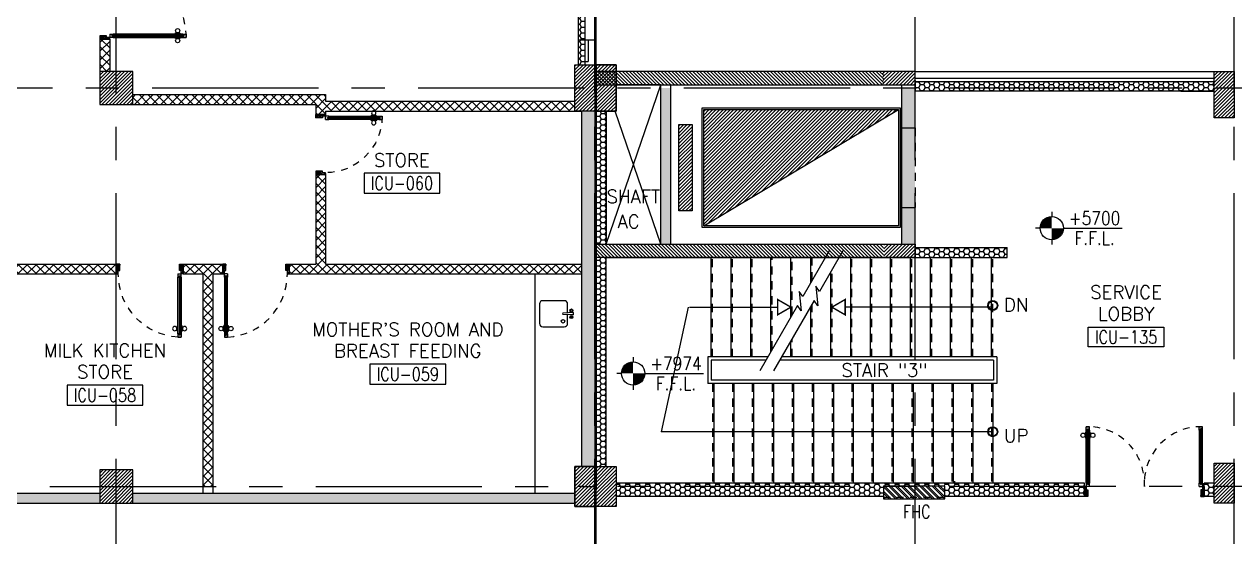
# Model space of a CAD drawing. Extents: x 276011.4 to 276105.3, y 57291.9 to 57371.4.
# Drawn here: x 276044.19 to 276062.41, y 57329.23 to 57336.94 of the extents above; entities that cross this region are included whole.
import ezdxf
from ezdxf.enums import TextEntityAlignment as Align

# ---------------------------------------------------------------- set-up
doc = ezdxf.new("R2010")
doc.units = 0
doc.header["$MEASUREMENT"] = 0
for name, pattern in [('CENTERX2', [4, 2.5, -0.5, 0.5, -0.5]), ('HIDDEN', [0.375, 0.25, -0.125]), ('HIDDEN2', [0.1875, 0.125, -0.0625])]:
    doc.linetypes.add(name, pattern=pattern)
doc.layers.get('0').update_dxf_attribs({"linetype": 'CONTINUOUS'})
for name, color, linetype in [('AXES', 11, 'CENTERX2'), ('COL', 5, 'CONTINUOUS'), ('DOOR', 7, 'CONTINUOUS'), ('FHC', 2, 'CONTINUOUS'), ('HAT', 8, 'CONTINUOUS'), ('HIDDEN', 9, 'HIDDEN2'), ('INSUL', 4, 'CONTINUOUS'), ('LEV-PL', 3, 'CONTINUOUS'), ('LIFTS', 3, 'CONTINUOUS'), ('NON-MEDICAL', 5, 'CONTINUOUS'), ('RM-BOX', 4, 'CONTINUOUS'), ('RM-NAME', 2, 'CONTINUOUS'), ('RM-NO', 2, 'CONTINUOUS'), ('ROOF', 7, 'CONTINUOUS'), ('SHAFT', 3, 'CONTINUOUS'), ('STR', 5, 'CONTINUOUS'), ('WALL', 2, 'CONTINUOUS'), ('WallType', 11, 'CONTINUOUS'), ('WallType2', 3, 'CONTINUOUS'), ('WIN', 3, 'CONTINUOUS')]:
    doc.layers.add(name, color=color, linetype=linetype)
doc.styles.add('ROMANS', font='ROMANS.shx', dxfattribs={"width": 0.6})
doc.styles.add('S', font='ROMANS.SHX')
pattern_1 = [(135, (276353.31168, 57274.97192), (0.0265165043, 0.0265165043), [])]
pattern_2 = [(45, (0, 0), (-0.0265165042945, 0.0265165042945), [])]
pattern_3 = [(0, (0, 0), (0.075, 0.04330127), [0.05, -0.1]), (120, (0, 0), (-0.074999999836, 0.043301270284), [0.05, -0.1]), (60, (0, 0), (1.64e-10, 0.086602540284), [-0.1, 0.05])]
pattern_4 = [(45, (0, 0), (-0.066291260736, 0.066291260736), []), (135, (0, 0), (-0.066291260736, -0.066291260736), [])]
pattern_5 = [(0, (0, 0), (0.075, 0.04330127), [0.05, -0.1]), (120, (0, 0), (-0.074999999836, 0.043301270284), [0.05, -0.1]), (60, (0, 0), (1.64e-10, 0.086602540284), [-0.1, 0.05])]

# ---------------------------------------------------------------- blocks, each defined once
blk = doc.blocks.new('*X18')
at = {"color": 0}
for p, q in [((84179, 155509), (84660, 155990)), ((84179, 155562), (84607, 155990)), ((84179, 155615), (84554, 155990)), ((84179, 155668), (84501, 155990)), ((84179, 155721), (84448, 155990)), ((84179, 155774), (84395, 155990)), ((84179, 155827), (84342, 155990)), ((84179, 155880), (84289, 155990)), ((84179, 155933), (84236, 155990)), ((84179, 155986), (84183, 155990)), ((84213, 155490), (84679, 155956)), ((84266, 155490), (84679, 155903)), ((84319, 155490), (84679, 155850)), ((84372, 155490), (84679, 155796)), ((84426, 155490), (84679, 155743)), ((84479, 155490), (84679, 155690)), ((84532, 155490), (84679, 155637)), ((84585, 155490), (84679, 155584)), ((84638, 155490), (84679, 155531))]:
    blk.add_line(p, q, dxfattribs=at)
blk = doc.blocks.new('COL50')
at = {"layer": 'COL'}
blk.add_lwpolyline([(-250, 250), (-250, -250), (250, -250), (250, 250)], close=True, dxfattribs=at)
blk = doc.blocks.new('*X20')
at = {"color": 0}
for p, q in [((84179, 149516), (84653, 149990)), ((84179, 149569), (84600, 149990)), ((84179, 149622), (84547, 149990)), ((84179, 149675), (84494, 149990)), ((84179, 149728), (84441, 149990)), ((84179, 149781), (84388, 149990)), ((84179, 149834), (84335, 149990)), ((84179, 149887), (84282, 149990)), ((84179, 149940), (84229, 149990)), ((84206, 149490), (84679, 149963)), ((84259, 149490), (84679, 149910)), ((84312, 149490), (84679, 149857)), ((84365, 149490), (84679, 149804)), ((84418, 149490), (84679, 149751)), ((84471, 149490), (84679, 149698)), ((84524, 149490), (84679, 149645)), ((84577, 149490), (84679, 149592)), ((84630, 149490), (84679, 149539))]:
    blk.add_line(p, q, dxfattribs=at)
blk = doc.blocks.new('RM1')
at = {"layer": 'RM-BOX'}
blk.add_lwpolyline([(570, -200), (-570, -200), (-570, -500), (570, -500)], close=True, dxfattribs=at)
at = {"layer": 'RM-NAME', "style": 'ROMANS'}
for tag, p in [('ROOMNAME1', (0, 324)), ('ROOMNAME2', (0, 0))]:
    blk.add_attdef(tag, text='', height=200, dxfattribs=at).set_placement(p, align=Align.MIDDLE)
at = {"layer": 'RM-NO', "style": 'ROMANS', "width": 0.8}
blk.add_attdef('ROOMNO', text='', height=200, dxfattribs=at).set_placement((0, -350), align=Align.MIDDLE)
blk = doc.blocks.new('LEV1')
at = {"layer": 'LEV-PL'}
for p, q in [((0, 245), (0, 175)), ((-175, 0), (-245, 0)), ((175, 0), (1061, 0)), ((0, -175), (0, -245))]:
    blk.add_line(p, q, dxfattribs=at)
at = {"layer": 'LEV-PL', "const_width": 175}
for points in [[(-88, 0, -0.414214), (0, 88, -1)], [(88, 0, -0.414214), (0, -88, -1)]]:
    blk.add_lwpolyline(points, format="xyb", dxfattribs=at)
at = {"layer": 'LEV-PL'}
blk.add_circle((0, 0), 175, dxfattribs=at)
at = {"layer": 'LEV-PL', "color": 4, "style": 'S', "width": 0.85}
for tag, p in [('+0000', (646, 50)), ('F.F.L.', (646, -250))]:
    blk.add_attdef(tag, text='', height=200, dxfattribs=at).set_placement(p, align=Align.CENTER)
blk = doc.blocks.new('A$C272A55A0')
at = {"layer": 'DOOR', "color": 0, "linetype": 'ByBlock'}
for p, q in [((0, 900), (0, 1050)), ((50, 1050), (0, 1050)), ((25, 950), (50, 950)), ((25, 900), (25, 950)), ((50, 950), (50, 1050)), ((1750, 950), (1750, 1050)), ((1750, 1050), (1800, 1050)), ((1775, 950), (1750, 950)), ((1775, 900), (1775, 950)), ((1800, 1050), (1800, 900)), ((0, 900), (25, 900)), ((75, 900), (25, 900)), ((25, 850), (25, 900)), ((42, 850), (25, 850)), ((58, 870), (42, 870)), ((42, 870), (42, 850)), ((58, 850), (58, 870)), ((75, 850), (58, 850)), ((75, 900), (75, 850)), ((1725, 900), (1775, 900)), ((1725, 900), (1725, 850)), ((1725, 850), (1742, 850)), ((1742, 870), (1758, 870)), ((1742, 850), (1742, 870)), ((1758, 870), (1758, 850)), ((1758, 850), (1775, 850)), ((1800, 900), (1775, 900)), ((1775, 850), (1775, 900)), ((25, 50), (42, 50)), ((25, 50), (25, 0)), ((25, 0), (75, 0)), ((75, 0), (25, 0)), ((42, 50), (42, 30)), ((42, 30), (58, 30)), ((58, 50), (75, 50)), ((58, 50), (58, 30)), ((75, 50), (75, 0)), ((1718, 160), (1709, 160)), ((1709, 95), (1709, 160)), ((1718, 95), (1709, 95)), ((1725, 173), (1718, 173)), ((1718, 173), (1718, 83)), ((1718, 95), (1718, 160)), ((1725, 83), (1718, 83)), ((1742, 50), (1725, 50)), ((1725, 50), (1725, 0)), ((1775, 0), (1725, 0)), ((1725, 0), (1775, 0)), ((1742, 50), (1742, 30)), ((1758, 30), (1742, 30)), ((1775, 50), (1758, 50)), ((1758, 50), (1758, 30)), ((1775, 173), (1782, 173)), ((1775, 83), (1782, 83)), ((1775, 50), (1775, 0)), ((1782, 173), (1782, 83)), ((1782, 160), (1791, 160)), ((1782, 95), (1782, 160)), ((1782, 95), (1791, 95)), ((1791, 95), (1791, 160))]:
    blk.add_line(p, q, dxfattribs=at)
at = {"layer": 'DOOR', "color": 9, "linetype": 'ByBlock'}
for p, q in [((50, 1050), (0, 1010)), ((50, 1050), (0, 937)), ((50, 1050), (37, 950)), ((1750, 1050), (1800, 1010)), ((1750, 1050), (1800, 937)), ((1750, 1050), (1763, 950))]:
    blk.add_line(p, q, dxfattribs=at)
at = {"layer": 'DOOR', "linetype": 'ByBlock'}
for p, q in [((25, 850), (25, 50)), ((42, 850), (42, 50)), ((58, 850), (58, 50)), ((75, 50), (75, 850)), ((1725, 50), (1725, 850)), ((1742, 850), (1742, 50)), ((1758, 850), (1758, 50)), ((1775, 850), (1775, 50))]:
    blk.add_line(p, q, dxfattribs=at)
at = {"layer": 'DOOR', "color": 0, "linetype": 'ByBlock'}
for centre in [(1676, 128), (1824, 128)]:
    blk.add_circle(centre, 32.4, dxfattribs=at)
at = {"layer": 'DOOR', "color": 9, "linetype": 'ByBlock'}
for centre, radius, start, end in [((50, 1050), 54.4, 203.2074, 270), ((50, 1050), 74.4, 227.7764, 270), ((50, 1050), 94.4, 238.0182, 270), ((50, 1050), 114, 244.0838, 257.3774), ((50, 1050), 134, 248.1598, 259.28), ((50, 1050), 34.4, 180, 270), ((50, 1050), 14.4, 180, 270), ((1750, 1050), 14.4, 270, 0), ((1750, 1050), 34.4, 270, 0), ((1750, 1050), 54.4, 270, 336.7926), ((1750, 1050), 74.4, 270, 312.2236), ((1750, 1050), 94.4, 270, 301.9818), ((1750, 1050), 114, 282.6226, 295.9162), ((1750, 1050), 134, 280.72, 291.8402), ((50, 1050), 154, 251.1053, 256.2858), ((1750, 1050), 154, 283.7142, 288.8947)]:
    blk.add_arc(centre, radius, start, end, dxfattribs=at)
at = {"layer": 'DOOR', "linetype": 'HIDDEN', "ltscale": 0.5}
for centre, start, end in [((50, 851), 268.3174, 3.2965), ((1750, 851), 176.7035, 271.6826)]:
    blk.add_arc(centre, 851, start, end, dxfattribs=at)
at = {"layer": 'WALL', "linetype": 'ByBlock'}
blk.add_line((1800, 900), (1800, 1050), dxfattribs=at)
blk = doc.blocks.new('DOOR90')
at = {"layer": 'DOOR', "color": 0, "linetype": 'ByBlock'}
for p, q in [((-150, 0), (-150, -25)), ((-150, 0), (0, 0)), ((0, -50), (0, 0)), ((-1000, -25), (-1000, -75)), ((-1000, -75), (-1000, -25)), ((-950, -25), (-1000, -25)), ((-950, -75), (-1000, -75)), ((-970, -42), (-970, -58)), ((-950, -42), (-970, -42)), ((-950, -58), (-970, -58)), ((-950, -25), (-950, -42)), ((-950, -58), (-950, -75)), ((-918, -25), (-918, -18)), ((-828, -18), (-918, -18)), ((-918, -75), (-918, -82)), ((-828, -82), (-918, -82)), ((-905, -18), (-905, -9)), ((-905, -9), (-840, -9)), ((-905, -18), (-840, -18)), ((-905, -82), (-905, -91)), ((-905, -82), (-840, -82)), ((-905, -91), (-840, -91)), ((-840, -18), (-840, -9)), ((-840, -82), (-840, -91)), ((-828, -25), (-828, -18)), ((-828, -75), (-828, -82)), ((-200, -42), (-200, -25)), ((-200, -25), (-150, -25)), ((-180, -42), (-200, -42)), ((-200, -75), (-200, -58)), ((-200, -58), (-180, -58)), ((-150, -75), (-200, -75)), ((-180, -58), (-180, -42)), ((-150, -75), (-150, -25)), ((-150, -25), (-100, -25)), ((-100, -25), (-100, -50)), ((-100, -50), (0, -50)), ((-150, -900), (-150, -875)), ((-150, -875), (-100, -875)), ((0, -900), (-150, -900)), ((-150, -900), (0, -900)), ((-100, -850), (0, -850)), ((-100, -875), (-100, -850)), ((0, -850), (0, -900))]:
    blk.add_line(p, q, dxfattribs=at)
at = {"layer": 'DOOR', "color": 9, "linetype": 'ByBlock'}
for p, q in [((0, -50), (-114, 0)), ((0, -50), (-40, 0)), ((0, -50), (-100, -37)), ((0, -850), (-114, -900)), ((0, -850), (-100, -863)), ((0, -850), (-40, -900))]:
    blk.add_line(p, q, dxfattribs=at)
at = {"layer": 'DOOR', "linetype": 'ByBlock'}
for p, q in [((-200, -25), (-950, -25)), ((-200, -42), (-950, -42)), ((-200, -58), (-950, -58)), ((-950, -75), (-200, -75))]:
    blk.add_line(p, q, dxfattribs=at)
at = {"layer": 'DOOR', "color": 0, "linetype": 'ByBlock'}
for centre in [(-873, 24), (-873, -124)]:
    blk.add_circle(centre, 32.4, dxfattribs=at)
at = {"layer": 'DOOR', "color": 9, "linetype": 'ByBlock'}
for centre, radius, start, end in [((0, -50), 154, 161.1053, 166.2858), ((0, -50), 134, 158.1598, 169.28), ((0, -50), 94.4, 148.0182, 180), ((0, -50), 74.4, 137.7764, 180), ((0, -50), 114, 154.0838, 167.3774), ((0, -50), 54.4, 113.2074, 180), ((0, -50), 34.4, 90, 180), ((0, -50), 14.4, 90, 180), ((0, -850), 154, 193.7142, 198.8947), ((0, -850), 134, 190.72, 201.8402), ((0, -850), 94.4, 180, 211.9818), ((0, -850), 74.4, 180, 222.2236), ((0, -850), 54.4, 180, 246.7926), ((0, -850), 34.4, 180, 270), ((0, -850), 14.4, 180, 270)]:
    blk.add_arc(centre, radius, start, end, dxfattribs=at)
at = {"layer": 'DOOR', "linetype": 'HIDDEN', "ltscale": 0.5}
blk.add_arc((-150, -25), 850, 180, 270, dxfattribs=at)
blk = doc.blocks.new('C5V')
at = {"layer": 'HAT'}
h = blk.add_hatch(dxfattribs=at)
h.set_pattern_fill('ANSI31', color=256, scale=300, style=0)
h.set_pattern_definition([(45, (-249196.182, -54711.005), (-26.5165043, 26.5165043), [])])
h.paths.add_polyline_path([(-20, 600), (-320, 600), (-320, 300), (-20, 300)])
h.paths.add_polyline_path([(-20, 300), (-320, 300), (-320, 0), (-20, 0)])
h = blk.add_hatch(dxfattribs=at)
h.set_pattern_fill('ANSI31', color=256, scale=300, style=0)
h.set_pattern_definition([(45, (-248876.182, -54711.005), (-26.5165043, 26.5165043), [])])
h.paths.add_polyline_path([(300, 600), (0, 600), (0, 300), (300, 300)])
h.paths.add_polyline_path([(300, 300), (0, 300), (0, 0), (300, 0)])
at = {"layer": 'COL'}
for points in [[(-20, 600), (-20, 0), (-320, 0), (-320, 600)], [(300, 600), (300, 0), (0, 0), (0, 600)]]:
    blk.add_lwpolyline(points, close=True, dxfattribs=at)
blk = doc.blocks.new('C11')
at = {"layer": 'HAT'}
h = blk.add_hatch(dxfattribs=at)
h.set_pattern_fill('ANSI31', color=256, scale=300, style=0)
h.set_pattern_definition([(45, (-248556.182, -75061.005), (-26.5165043, 26.5165043), [])])
h.paths.add_polyline_path([(300, 700), (0, 700), (0, 350), (300, 350)])
h.paths.add_polyline_path([(300, 350), (0, 350), (0, 0), (300, 0)])
at = {"layer": 'COL'}
blk.add_lwpolyline([(300, 700), (300, 0), (0, 0), (0, 700)], close=True, dxfattribs=at)
blk = doc.blocks.new('C11D')
at = {"layer": 'COL', "linetype": 'ByBlock'}
for p in [(-320, 0), (0, 0)]:
    blk.add_blockref('C11', p, dxfattribs=at)
blk = doc.blocks.new('DOOR-10')
at = {"layer": 'DOOR', "color": 0, "linetype": 'ByBlock'}
for p, q in [((-26, 1100), (-76, 1100)), ((-76, 1100), (-26, 1100)), ((-76, 1050), (-76, 1100)), ((-26, 1050), (-26, 1100)), ((-83, 1005), (-92, 1005)), ((-92, 1005), (-92, 940)), ((-83, 940), (-92, 940)), ((-76, 1018), (-83, 1018)), ((-83, 928), (-83, 1018)), ((-83, 1005), (-83, 940)), ((-76, 928), (-83, 928)), ((-59, 1050), (-76, 1050)), ((-43, 1070), (-59, 1070)), ((-59, 1050), (-59, 1070)), ((-43, 1050), (-43, 1070)), ((-26, 1050), (-43, 1050)), ((-26, 1018), (-18, 1018)), ((-26, 928), (-18, 928)), ((-18, 928), (-18, 1018)), ((-18, 1005), (-9, 1005)), ((-18, 1005), (-18, 940)), ((-18, 940), (-9, 940)), ((-9, 1005), (-9, 940)), ((-76, 200), (-59, 200)), ((-76, 150), (-76, 200)), ((-59, 200), (-59, 180)), ((-43, 200), (-26, 200)), ((-43, 180), (-43, 200)), ((-26, 200), (-26, 150)), ((-1001, 0), (-1001, 150)), ((-1001, 150), (-976, 150)), ((-1001, 150), (-1001, 0)), ((-951, 0), (-1001, 0)), ((-976, 150), (-976, 100)), ((-976, 100), (-951, 100)), ((-951, 100), (-951, 0)), ((-76, 150), (-26, 150)), ((-59, 180), (-43, 180)), ((-51, 100), (-51, 0)), ((-26, 100), (-51, 100)), ((-51, 0), (-1, 0)), ((-1, 150), (-26, 150)), ((-26, 150), (-26, 100))]:
    blk.add_line(p, q, dxfattribs=at)
at = {"layer": 'DOOR', "linetype": 'ByBlock'}
for p, q in [((-76, 1050), (-76, 200)), ((-59, 200), (-59, 1050)), ((-43, 200), (-43, 1050)), ((-26, 200), (-26, 1050))]:
    blk.add_line(p, q, dxfattribs=at)
at = {"layer": 'DOOR', "color": 9, "linetype": 'ByBlock'}
for p, q in [((-951, 0), (-1001, 114)), ((-951, 0), (-1001, 40)), ((-951, 0), (-964, 100)), ((-51, 0), (-1, 114)), ((-51, 0), (-37, 100)), ((-51, 0), (-1, 40)), ((-1, 0), (-1, 150))]:
    blk.add_line(p, q, dxfattribs=at)
at = {"layer": 'DOOR', "color": 0, "linetype": 'ByBlock'}
for centre in [(-124, 973), (23, 973)]:
    blk.add_circle(centre, 32.4, dxfattribs=at)
at = {"layer": 'DOOR', "linetype": 'HIDDEN', "ltscale": 0.5}
blk.add_arc((-23, 149), 952, 93.1482, 179.9482, dxfattribs=at)
at = {"layer": 'DOOR', "color": 9, "linetype": 'ByBlock'}
for centre, radius, start, end in [((-951, 0), 154, 103.7142, 108.8947), ((-951, 0), 134, 100.72, 111.8402), ((-951, 0), 94.4, 90, 121.9818), ((-951, 0), 74.4, 90, 132.2236), ((-951, 0), 54.4, 90, 156.7926), ((-951, 0), 34.4, 90, 180), ((-951, 0), 14.4, 90, 180), ((-51, 0), 94.4, 58.0182, 90), ((-51, 0), 74.4, 47.7764, 90), ((-51, 0), 54.4, 23.2074, 90), ((-51, 0), 34.4, 0, 90), ((-51, 0), 14.4, 0, 90), ((-51, 0), 134, 68.1598, 79.28), ((-51, 0), 114, 64.0838, 77.3774), ((-51, 0), 154, 71.1053, 76.2858)]:
    blk.add_arc(centre, radius, start, end, dxfattribs=at)
blk = doc.blocks.new('DOOR100')
at = {"layer": 'DOOR', "color": 0, "linetype": 'ByBlock'}
for p, q in [((-25, 1300), (-75, 1300)), ((-75, 1300), (-25, 1300)), ((-75, 1250), (-75, 1300)), ((-25, 1250), (-25, 1300)), ((-82, 1205), (-91, 1205)), ((-91, 1205), (-91, 1140)), ((-82, 1140), (-91, 1140)), ((-75, 1218), (-82, 1218)), ((-82, 1128), (-82, 1218)), ((-82, 1205), (-82, 1140)), ((-75, 1128), (-82, 1128)), ((-58, 1250), (-75, 1250)), ((-42, 1270), (-58, 1270)), ((-58, 1250), (-58, 1270)), ((-42, 1250), (-42, 1270)), ((-25, 1250), (-42, 1250)), ((-25, 1218), (-18, 1218)), ((-25, 1128), (-18, 1128)), ((-18, 1128), (-18, 1218)), ((-18, 1205), (-9, 1205)), ((-18, 1205), (-18, 1140)), ((-18, 1140), (-9, 1140)), ((-9, 1205), (-9, 1140)), ((-75, 200), (-58, 200)), ((-75, 150), (-75, 200)), ((-58, 200), (-58, 180)), ((-42, 200), (-25, 200)), ((-42, 180), (-42, 200)), ((-25, 200), (-25, 150)), ((-1200, 0), (-1200, 150)), ((-1200, 150), (-1175, 150)), ((-1200, 150), (-1200, 0)), ((-1150, 0), (-1200, 0)), ((-1175, 150), (-1175, 100)), ((-1175, 100), (-1150, 100)), ((-1150, 100), (-1150, 0)), ((-75, 150), (-25, 150)), ((-58, 180), (-42, 180)), ((-50, 100), (-50, 0)), ((-25, 100), (-50, 100)), ((-50, 0), (0, 0)), ((0, 150), (-25, 150)), ((-25, 150), (-25, 100)), ((0, 150), (0, 0))]:
    blk.add_line(p, q, dxfattribs=at)
at = {"layer": 'DOOR', "linetype": 'ByBlock'}
for p, q in [((-75, 1250), (-75, 200)), ((-58, 200), (-58, 1250)), ((-42, 200), (-42, 1250)), ((-25, 200), (-25, 1250)), ((0, 0), (0, 150))]:
    blk.add_line(p, q, dxfattribs=at)
at = {"layer": 'DOOR', "color": 9, "linetype": 'ByBlock'}
for p, q in [((-1150, 0), (-1200, 114)), ((-1150, 0), (-1200, 40)), ((-1150, 0), (-1163, 100)), ((-50, 0), (0, 114)), ((-50, 0), (-37, 100)), ((-50, 0), (0, 40))]:
    blk.add_line(p, q, dxfattribs=at)
at = {"layer": 'DOOR', "color": 0, "linetype": 'ByBlock'}
for centre in [(-124, 1173), (24, 1173)]:
    blk.add_circle(centre, 32.4, dxfattribs=at)
at = {"layer": 'DOOR', "linetype": 'HIDDEN', "ltscale": 0.5}
blk.add_arc((-25, 150), 1150, 90, 180.0001, dxfattribs=at)
at = {"layer": 'DOOR', "color": 9, "linetype": 'ByBlock'}
for centre, radius, start, end in [((-1150, 0), 154, 103.7142, 108.8947), ((-1150, 0), 134, 100.72, 111.8402), ((-1150, 0), 94.4, 90, 121.9818), ((-1150, 0), 74.4, 90, 132.2236), ((-1150, 0), 54.4, 90, 156.7926), ((-1150, 0), 34.4, 90, 180), ((-1150, 0), 14.4, 90, 180), ((-50, 0), 94.4, 58.0182, 90), ((-50, 0), 74.4, 47.7764, 90), ((-50, 0), 54.4, 23.2074, 90), ((-50, 0), 34.4, 0, 90), ((-50, 0), 14.4, 0, 90), ((-50, 0), 134, 68.1598, 79.28), ((-50, 0), 114, 64.0838, 77.3774), ((-50, 0), 154, 71.1053, 76.2858)]:
    blk.add_arc(centre, radius, start, end, dxfattribs=at)

msp = doc.modelspace()

# ---------------------------------------------------------------- hatches: boundary and pattern name
at = {"layer": 'FHC', "linetype": 'ByBlock', "ltscale": 0.3}
h = msp.add_hatch(dxfattribs=at)
h.set_pattern_fill('ANSI32', color=11, scale=175, style=0)
h.set_pattern_definition([(135, (276290.23668, 57298.74692), (0.046403883, 0.046403883), []), (135, (276290.205745, 57298.74692), (0.046403883, 0.046403883), [])])
h.paths.add_polyline_path([(276057.1205, 57329.7979), (276057.1205, 57329.9879), (276058.0405, 57329.9879), (276058.0405, 57329.7979)])
h.paths.add_polyline_path([(276058.2531, 57329.3768), (276058.2531, 57329.7976), (276057.9906, 57329.7976), (276057.9906, 57329.3768)], flags=9)
at = {"layer": 'HAT'}
h = msp.add_hatch(dxfattribs=at)
h.set_pattern_fill('ANSI31', color=256, scale=0.3, style=0)
h.set_pattern_definition(pattern_1)
h.paths.add_polyline_path([(276057.1205, 57336.2329), (276057.1205, 57336.0329), (276052.7955, 57336.0329), (276052.7955, 57336.2329)])
h = msp.add_hatch(dxfattribs=at)
h.set_pattern_fill('ANSI31', color=256, scale=0.3, style=0)
h.set_pattern_definition(pattern_2)
h.paths.add_polyline_path([(276057.5955, 57336.2329), (276057.1112, 57336.2329), (276057.1112, 57336.0329), (276057.5955, 57336.0329), (276057.5955, 57336.0937)])
h = msp.add_hatch(dxfattribs=at)
h.set_pattern_fill('ANSI31', color=256, scale=0.3, style=0)
h.set_pattern_definition(pattern_2)
h.paths.add_polyline_path([(276055.1955, 57335.6579), (276054.4143, 57335.6579), (276054.4143, 57334.7829), (276055.1955, 57334.7829)])
h.paths.add_polyline_path([(276056.3955, 57335.6579), (276055.1955, 57335.6579), (276055.1955, 57334.7829), (276055.8792, 57334.7829), (276056.3955, 57335.091)])
h.paths.add_polyline_path([(276055.1955, 57334.7829), (276054.4143, 57334.7829), (276054.4143, 57333.9088), (276055.1955, 57334.3749)])
h.paths.add_polyline_path([(276055.8792, 57334.7829), (276055.1955, 57334.7829), (276055.1955, 57334.3749)])
h.paths.add_polyline_path([(276057.3455, 57335.6579), (276056.3955, 57335.6579), (276056.3955, 57335.091)])
h.paths.add_polyline_path([(276056.0342, 57334.6744), (276056.0342, 57334.9915), (276056.2142, 57334.9915), (276056.2142, 57334.6744)], flags=9)
h = msp.add_hatch(dxfattribs=at)
h.set_pattern_fill('ANSI31', color=256, scale=0.3, style=0)
h.set_pattern_definition(pattern_2)
h.paths.add_polyline_path([(276054.2393, 57334.7829), (276054.0393, 57334.7829), (276054.0393, 57334.1329), (276054.2393, 57334.1329)])
h.paths.add_polyline_path([(276054.2393, 57335.4329), (276054.0393, 57335.4329), (276054.0393, 57334.7829), (276054.2393, 57334.7829)])
h = msp.add_hatch(dxfattribs=at)
h.set_pattern_fill('ANSI31', color=256, scale=0.3, style=0)
h.set_pattern_definition(pattern_1)
h.paths.add_polyline_path([(276052.7955, 57333.4329), (276052.7955, 57333.6329), (276057.1205, 57333.6329), (276057.1205, 57333.4329)])
h = msp.add_hatch(dxfattribs=at)
h.set_pattern_fill('ANSI31', color=256, scale=0.3, style=0)
h.set_pattern_definition(pattern_2)
h.paths.add_polyline_path([(276057.5955, 57333.6329), (276057.1221, 57333.6329), (276057.1221, 57333.5829), (276057.5955, 57333.5829)])
h.paths.add_polyline_path([(276057.5955, 57333.5829), (276057.1221, 57333.5829), (276057.1221, 57333.4329), (276057.5955, 57333.4329)])
h = msp.add_hatch(dxfattribs=at)
h.set_pattern_fill('ANSI31', color=256, scale=0.3, style=0)
h.set_pattern_definition([(45, (275761.559317, 57274.97192), (-0.0265165043, 0.0265165043), [])])
h.paths.add_polyline_path([(276062.3955, 57330.3329), (276062.0955, 57330.3329), (276062.0955, 57329.9829), (276062.3955, 57329.9829)])
h.paths.add_polyline_path([(276062.3955, 57329.9829), (276062.0955, 57329.9829), (276062.0955, 57329.7329), (276062.3955, 57329.7329)])
at = {"layer": 'WallType', "linetype": 'ByBlock', "ltscale": 0.3}
h = msp.add_hatch(dxfattribs=at)
h.set_pattern_fill('ANSI37', color=256, scale=0.75, style=0)
h.set_pattern_definition(pattern_4)
h.paths.add_polyline_path([(276045.4755, 57336.7204), (276045.3255, 57336.7204), (276045.3255, 57336.2329), (276045.4755, 57336.2329)])
h.paths.add_polyline_path([(276048.7255, 57335.8829), (276045.8255, 57335.8829), (276045.8255, 57335.7329), (276048.5755, 57335.7329), (276048.5755, 57335.5829), (276048.7255, 57335.5829), (276048.7255, 57335.6329), (276052.4755, 57335.6329), (276052.4755, 57335.7829), (276048.7255, 57335.7829)])
h = msp.add_hatch(dxfattribs=at)
h.set_pattern_fill('ANSI37', color=256, scale=0.75, style=0)
h.set_pattern_definition(pattern_4)
h.paths.add_polyline_path([(276047.0255, 57333.1829), (276047.1755, 57333.1829), (276047.1755, 57333.3329), (276046.5788, 57333.3329), (276046.5788, 57333.1829), (276046.8755, 57333.1829), (276046.8755, 57329.9829), (276047.0255, 57329.9829)])
h.paths.add_polyline_path([(276045.5755, 57333.3329), (276043.1255, 57333.3329), (276043.1255, 57333.1829), (276045.5755, 57333.1829)])
h.paths.add_polyline_path([(276052.5755, 57333.3329), (276048.7255, 57333.3329), (276048.7255, 57334.6829), (276048.5755, 57334.6829), (276048.5755, 57333.3329), (276048.1755, 57333.3329), (276048.1755, 57333.1829), (276052.5755, 57333.1829)])
at = {"layer": 'WallType2', "linetype": 'ByBlock', "ltscale": 0.3}
h = msp.add_hatch(dxfattribs=at)
h.set_pattern_fill('HONEY', color=256, scale=0.4, style=0)
h.set_pattern_definition(pattern_3)
h.paths.add_polyline_path([(276052.6255, 57339.1079), (276052.5255, 57339.1079), (276052.5255, 57337.5079), (276052.6255, 57337.5079)])
h.paths.add_polyline_path([(276052.6255, 57337.5079), (276052.5255, 57337.5079), (276052.5255, 57336.7079), (276052.6255, 57336.7079)])
h.paths.add_polyline_path([(276052.6255, 57336.7079), (276052.5255, 57336.7079), (276052.5255, 57336.3329), (276052.6255, 57336.3329)])
h = msp.add_hatch(dxfattribs=at)
h.set_pattern_fill('HONEY', color=256, scale=0.4, style=0)
h.set_pattern_definition(pattern_3)
h.paths.add_polyline_path([(276062.0955, 57336.0829), (276057.5955, 57336.0829), (276057.5955, 57335.9829), (276062.0955, 57335.9829)])
h.paths.add_polyline_path([(276062.0955, 57335.9829), (276057.5955, 57335.9829), (276057.5955, 57335.9329), (276062.0955, 57335.9329)])
h = msp.add_hatch(dxfattribs=at)
h.set_pattern_fill('HONEY', color=256, scale=0.4, style=0)
h.set_pattern_definition(pattern_3)
h.paths.add_polyline_path([(276053.9205, 57335.9829), (276053.7705, 57335.9829), (276053.7705, 57333.6329), (276053.9205, 57333.6329)])
h.paths.add_polyline_path([(276057.5955, 57335.9329), (276057.5955, 57335.9829), (276057.3955, 57335.9829), (276057.3955, 57335.3829), (276057.5955, 57335.3829)])
h.paths.add_polyline_path([(276057.5955, 57335.3829), (276057.3955, 57335.3829), (276057.3955, 57334.1829), (276057.5955, 57334.1829)])
h.paths.add_polyline_path([(276057.5955, 57334.1829), (276057.3955, 57334.1829), (276057.3955, 57333.6329), (276057.5955, 57333.6329)])
h.paths.add_polyline_path([(276052.8768, 57334.1986), (276053.8339, 57334.1986), (276053.8339, 57334.4986), (276052.8768, 57334.4986)], flags=9)
h = msp.add_hatch(dxfattribs=at)
h.set_pattern_fill('HONEY', color=256, scale=0.4, style=0)
h.set_pattern_definition(pattern_3)
h.paths.add_polyline_path([(276052.7755, 57335.6329), (276052.5755, 57335.6329), (276052.5755, 57333.3329), (276052.5755, 57330.2829), (276052.7755, 57330.2829)])
h.paths.add_polyline_path([(276052.4755, 57329.8829), (276046.8755, 57329.8829), (276045.8255, 57329.8829), (276045.8255, 57329.7329), (276052.4755, 57329.7329)])
h = msp.add_hatch(dxfattribs=at)
h.set_pattern_fill('HONEY', color=256, scale=0.4, style=0)
h.set_pattern_definition(pattern_3)
h.paths.add_polyline_path([(276052.9455, 57335.6329), (276052.7955, 57335.6329), (276052.7955, 57333.6329), (276052.9455, 57333.6329)])
h.paths.add_polyline_path([(276052.8768, 57334.1986), (276053.8339, 57334.1986), (276053.8339, 57334.4986), (276052.8768, 57334.4986)], flags=9)
h = msp.add_hatch(dxfattribs=at)
h.set_pattern_fill('HONEY', color=256, scale=0.4, style=0)
h.set_pattern_definition(pattern_5)
h.paths.add_polyline_path([(276058.9825, 57333.5829), (276057.5955, 57333.5829), (276057.5955, 57333.4329), (276058.9825, 57333.4329)])
h = msp.add_hatch(dxfattribs=at)
h.set_pattern_fill('HONEY', color=256, scale=0.4, style=0)
h.set_pattern_definition(pattern_3)
h.paths.add_polyline_path([(276038.3255, 57333.1329), (276038.3755, 57333.1329), (276038.3755, 57333.3329), (276038.1255, 57333.3329), (276038.1255, 57332.4329), (276037.4755, 57332.4329), (276037.4755, 57332.2829), (276038.1255, 57332.2829), (276038.1255, 57330.2329), (276038.3255, 57330.2329)])
h.paths.add_polyline_path([(276043.1255, 57333.3329), (276040.5505, 57333.3329), (276038.3755, 57333.3329), (276038.3755, 57333.1329), (276042.9255, 57333.1329), (276042.9255, 57329.9829), (276043.1255, 57329.9829)])
h.paths.add_polyline_path([(276045.3255, 57329.8829), (276043.1255, 57329.8829), (276043.1255, 57329.9829), (276042.9255, 57329.9829), (276042.9255, 57329.9329), (276042.7755, 57329.9329), (276042.7755, 57329.7329), (276045.3255, 57329.7329)])
h.paths.add_polyline_path([(276041.7755, 57329.9329), (276038.6255, 57329.9329), (276038.6255, 57329.7329), (276041.7755, 57329.7329)])
h = msp.add_hatch(dxfattribs=at)
h.set_pattern_fill('HONEY', color=256, scale=0.4, style=0)
h.set_pattern_definition(pattern_3)
h.paths.add_polyline_path([(276052.9455, 57333.4329), (276052.7955, 57333.4329), (276052.7955, 57330.2829), (276052.9455, 57330.2829)])
h = msp.add_hatch(dxfattribs=at)
h.set_pattern_fill('HONEY', color=256, scale=0.4, style=0)
h.set_pattern_definition(pattern_5)
h.paths.add_polyline_path([(276057.1205, 57329.9829), (276053.0955, 57329.9829), (276053.0955, 57329.8329), (276057.1205, 57329.8329)])
h.paths.add_polyline_path([(276057.5955, 57330.0329), (276053.0955, 57330.0329), (276053.0955, 57329.9829), (276057.1205, 57329.9829), (276057.1205, 57329.9879), (276057.5955, 57329.9879)])
h = msp.add_hatch(dxfattribs=at)
h.set_pattern_fill('HONEY', color=256, scale=0.4, style=0)
h.set_pattern_definition(pattern_5)
h.paths.add_polyline_path([(276060.1455, 57330.0329), (276057.5955, 57330.0329), (276057.5955, 57329.9879), (276058.0405, 57329.9879), (276058.0405, 57329.9829), (276060.1455, 57329.9829)])
h.paths.add_polyline_path([(276060.1455, 57329.9829), (276058.0405, 57329.9829), (276058.0405, 57329.8329), (276060.1455, 57329.8329)])
h = msp.add_hatch(dxfattribs=at)
h.set_pattern_fill('HONEY', color=256, scale=0.4, style=0)
h.set_pattern_definition(pattern_5)
h.paths.add_polyline_path([(276062.0955, 57329.9829), (276061.9455, 57329.9829), (276061.9455, 57329.8329), (276062.0955, 57329.8329)])
h.paths.add_polyline_path([(276062.0955, 57330.0329), (276061.9455, 57330.0329), (276061.9455, 57329.9829), (276062.0955, 57329.9829)])

# ---------------------------------------------------------------- linework, layer by layer
at = {"layer": 'AXES'}
for p, q in [((276057.5955, 57291.8986), (276057.5955, 57370.7113)), ((276052.7755, 57291.8986), (276052.7755, 57370.3613)), ((276052.7955, 57291.8986), (276052.7955, 57370.3613)), ((276062.3955, 57291.8986), (276062.3955, 57370.3613)), ((276045.5755, 57291.8986), (276045.5755, 57352.4829)), ((276104.6155, 57335.9829), (276036.5755, 57335.9829)), ((276104.6155, 57335.9829), (276052.5255, 57335.9829)), ((276036.5755, 57329.9829), (276052.7755, 57329.9829)), ((276104.6155, 57329.9829), (276052.5255, 57329.9829))]:
    msp.add_line(p, q, dxfattribs=at)
at = {"layer": 'COL'}
for points in [[(276052.7955, 57336.2329), (276052.7955, 57336.0329), (276057.5955, 57336.0329), (276057.5955, 57336.2329)], [(276057.5955, 57333.4329), (276052.7955, 57333.4329), (276052.7955, 57333.6329), (276057.5955, 57333.6329)], [(276062.3955, 57330.3329), (276062.3955, 57329.7329), (276062.0955, 57329.7329), (276062.0955, 57330.3329)]]:
    msp.add_lwpolyline(points, close=True, dxfattribs=at)
at = {"layer": 'FHC', "color": 250, "linetype": 'HIDDEN', "ltscale": 0.25}
msp.add_line((276057.1205, 57329.8229), (276058.0405, 57329.8229), dxfattribs=at)
at = {"layer": 'FHC', "linetype": 'ByBlock', "ltscale": 0.3}
msp.add_lwpolyline([(276058.0405, 57329.9879), (276057.1205, 57329.9879), (276057.1205, 57329.7979), (276058.0405, 57329.7979)], close=True, dxfattribs=at)
at = {"layer": 'HIDDEN'}
msp.add_line((276057.5955, 57335.3829), (276057.5955, 57334.1829), dxfattribs=at)
at = {"layer": 'INSUL'}
for p, q in [((276052.6255, 57336.7079), (276052.6255, 57336.3329)), ((276052.6755, 57336.7079), (276052.6755, 57336.3829)), ((276052.6255, 57336.3829), (276052.6755, 57336.3829)), ((276057.5955, 57336.1329), (276062.0955, 57336.1329)), ((276057.5955, 57336.0829), (276062.0955, 57336.0829))]:
    msp.add_line(p, q, dxfattribs=at)
at = {"layer": 'LIFTS'}
for p, q in [((276054.3893, 57333.8829), (276054.3893, 57335.6829)), ((276054.3893, 57335.6829), (276057.3705, 57335.6829)), ((276057.3705, 57335.6829), (276057.3705, 57333.8829)), ((276054.4143, 57333.9079), (276054.4143, 57335.6579)), ((276054.4143, 57335.6579), (276057.3455, 57335.6579)), ((276054.4143, 57333.9088), (276057.3455, 57335.6579)), ((276057.3455, 57335.6579), (276057.3455, 57333.9079)), ((276057.3955, 57334.1829), (276057.3955, 57335.3829)), ((276057.3705, 57333.8829), (276054.3893, 57333.8829)), ((276057.3455, 57333.9079), (276054.4143, 57333.9079))]:
    msp.add_line(p, q, dxfattribs=at)
msp.add_lwpolyline([(276054.2393, 57334.1329), (276054.0393, 57334.1329), (276054.0393, 57335.4329), (276054.2393, 57335.4329)], close=True, dxfattribs=at)
at = {"layer": 'NON-MEDICAL'}
for p, q in [((276051.875, 57333.1829), (276051.875, 57329.8829)), ((276052.3163, 57332.7808), (276051.9952, 57332.7808)), ((276051.9453, 57332.7309), (276051.9453, 57332.438)), ((276052.4544, 57332.6005), (276052.2991, 57332.5944)), ((276052.3662, 57332.5944), (276052.3662, 57332.7309)), ((276052.4544, 57332.5684), (276052.4544, 57332.6005)), ((276052.4544, 57332.5684), (276052.2991, 57332.5745)), ((276052.3662, 57332.438), (276052.3662, 57332.5745)), ((276051.9952, 57332.3881), (276052.3163, 57332.3881))]:
    msp.add_line(p, q, dxfattribs=at)
for centre, radius in [((276052.4233, 57332.6342), 0.0217), ((276052.4233, 57332.6342), 0.014), ((276052.2967, 57332.47), 0.0255), ((276052.4233, 57332.5347), 0.0217), ((276052.4233, 57332.5347), 0.014)]:
    msp.add_circle(centre, radius, dxfattribs=at)
for centre, radius, start, end in [((276051.9952, 57332.7309), 0.0499, 90, 180), ((276052.3163, 57332.7309), 0.0499, 0, 90), ((276052.2991, 57332.5844), 0.00997, 90, 270), ((276051.9952, 57332.438), 0.0499, 180, 270), ((276052.3163, 57332.438), 0.0499, 270, 0)]:
    msp.add_arc(centre, radius, start, end, dxfattribs=at)
at = {"layer": 'ROOF'}
for p, q in [((276052.7955, 57336.2329), (276052.7955, 57347.8829)), ((276062.3955, 57336.2329), (276062.3955, 57347.8829))]:
    msp.add_line(p, q, dxfattribs=at)
at = {"layer": 'SHAFT'}
for p, q in [((276052.9455, 57333.6329), (276053.7705, 57336.0329)), ((276053.7705, 57333.6329), (276053.083, 57335.6329))]:
    msp.add_line(p, q, dxfattribs=at)
at = {"layer": 'STR'}
for p, q in [((276056.3029, 57333.5324), (276055.9053, 57332.8436)), ((276056.51, 57333.5324), (276056.1568, 57332.9206)), ((276054.5255, 57331.9329), (276054.5255, 57333.4329)), ((276054.8255, 57331.9329), (276054.8255, 57333.4329)), ((276055.1255, 57331.9329), (276055.1255, 57333.4329)), ((276055.4255, 57332.0126), (276055.4255, 57333.4329)), ((276055.7255, 57332.5322), (276055.7255, 57333.4329)), ((276056.0255, 57333.0519), (276056.0255, 57333.4329)), ((276056.6255, 57331.9329), (276056.6255, 57333.4329)), ((276056.9255, 57331.9329), (276056.9255, 57333.4329)), ((276057.2255, 57331.9329), (276057.2255, 57333.4329)), ((276057.5255, 57331.9329), (276057.5255, 57333.4329)), ((276057.8255, 57331.9329), (276057.8255, 57333.4329)), ((276058.1255, 57331.9329), (276058.1255, 57333.4329)), ((276058.4455, 57331.9329), (276058.4455, 57333.4329)), ((276058.7455, 57331.9329), (276058.7455, 57333.4329)), ((276056.3255, 57331.9329), (276056.3255, 57333.2128)), ((276056.0779, 57332.784), (276055.4666, 57331.7253)), ((276054.1791, 57332.6829), (276053.7755, 57330.8079)), ((276054.1991, 57332.6829), (276055.5255, 57332.6829)), ((276055.8264, 57332.707), (276055.2596, 57331.7253)), ((276056.0255, 57331.9329), (276056.0255, 57332.6932)), ((276058.7655, 57332.6829), (276056.5429, 57332.6829)), ((276055.7255, 57331.9329), (276055.7255, 57332.1736)), ((276054.4755, 57331.9329), (276054.4755, 57331.5329)), ((276055.3795, 57331.9329), (276054.4755, 57331.9329)), ((276054.5255, 57331.8829), (276054.5255, 57331.5829)), ((276055.3506, 57331.8829), (276054.5255, 57331.8829)), ((276058.7755, 57331.8829), (276055.5577, 57331.8829)), ((276058.8255, 57331.9329), (276055.5865, 57331.9329)), ((276058.7755, 57331.8829), (276058.7755, 57331.5829)), ((276058.8255, 57331.9329), (276058.8255, 57331.5329)), ((276058.8255, 57331.5329), (276054.4755, 57331.5329)), ((276058.7755, 57331.5829), (276054.5255, 57331.5829)), ((276054.5655, 57331.5329), (276054.5655, 57330.0329)), ((276054.8655, 57331.5329), (276054.8655, 57330.0329)), ((276055.1655, 57331.5329), (276055.1655, 57330.0329)), ((276055.4655, 57331.5329), (276055.4655, 57330.0329)), ((276055.7655, 57331.5329), (276055.7655, 57330.0329)), ((276056.0655, 57331.5329), (276056.0655, 57330.0329)), ((276056.3655, 57331.5329), (276056.3655, 57330.0329)), ((276056.6655, 57331.5329), (276056.6655, 57330.0329)), ((276056.9655, 57331.5329), (276056.9655, 57330.0329)), ((276056.9655, 57331.5329), (276056.9655, 57330.0329)), ((276057.2655, 57331.5329), (276057.2655, 57330.0329)), ((276057.5655, 57331.5329), (276057.5655, 57330.0329)), ((276057.8655, 57331.5329), (276057.8655, 57330.0329)), ((276058.1655, 57331.5329), (276058.1655, 57330.0329)), ((276058.4655, 57331.5329), (276058.4655, 57330.0329)), ((276058.7655, 57331.5329), (276058.7655, 57330.0329)), ((276058.7626, 57330.8079), (276053.7755, 57330.8079))]:
    msp.add_line(p, q, dxfattribs=at)
at = {"layer": 'STR', "linetype": 'HIDDEN2'}
for p, q in [((276054.5455, 57331.9329), (276054.5455, 57333.4329)), ((276054.8455, 57331.9329), (276054.8455, 57333.4329)), ((276055.1455, 57331.9329), (276055.1455, 57333.4329)), ((276055.4455, 57332.0473), (276055.4455, 57333.4329)), ((276055.7455, 57332.5669), (276055.7455, 57333.4329)), ((276056.0455, 57333.0865), (276056.0455, 57333.4329)), ((276056.6455, 57331.9329), (276056.6455, 57333.4329)), ((276056.9455, 57331.9329), (276056.9455, 57333.4329)), ((276057.2455, 57331.9329), (276057.2455, 57333.4329)), ((276057.5455, 57331.9329), (276057.5455, 57333.4329)), ((276057.8455, 57331.9329), (276057.8455, 57333.4329)), ((276058.1455, 57331.9329), (276058.1455, 57333.4329)), ((276058.4655, 57331.9329), (276058.4655, 57333.4329)), ((276058.7655, 57331.9329), (276058.7655, 57333.4329)), ((276056.3455, 57331.9329), (276056.3455, 57333.2475)), ((276056.0455, 57331.9329), (276056.0455, 57332.7279)), ((276055.7455, 57331.9329), (276055.7455, 57332.2083)), ((276054.5455, 57331.5329), (276054.5455, 57330.0329)), ((276054.8455, 57331.5329), (276054.8455, 57330.0329)), ((276055.1455, 57331.5329), (276055.1455, 57330.0329)), ((276055.4455, 57331.5329), (276055.4455, 57330.0329)), ((276055.7455, 57331.5329), (276055.7455, 57330.0329)), ((276056.0455, 57331.5329), (276056.0455, 57330.0329)), ((276056.3455, 57331.5329), (276056.3455, 57330.0329)), ((276056.6455, 57331.5329), (276056.6455, 57330.0329)), ((276056.9455, 57331.5329), (276056.9455, 57330.0329)), ((276056.9455, 57331.5329), (276056.9455, 57330.0329)), ((276057.2455, 57331.5329), (276057.2455, 57330.0329)), ((276057.5455, 57331.5329), (276057.5455, 57330.0329)), ((276057.8455, 57331.5329), (276057.8455, 57330.0329)), ((276058.1455, 57331.5329), (276058.1455, 57330.0329)), ((276058.4455, 57331.5329), (276058.4455, 57330.0329)), ((276058.7455, 57331.5329), (276058.7455, 57330.0329))]:
    msp.add_line(p, q, dxfattribs=at)
at = {"layer": 'STR'}
for points in [[(276056.1568, 57332.9206), (276056.102, 57332.9981), (276056.1313, 57332.7037), (276056.0779, 57332.784)], [(276055.9053, 57332.8436), (276055.8505, 57332.9211), (276055.8798, 57332.6267), (276055.8264, 57332.707)]]:
    msp.add_lwpolyline(points, dxfattribs=at)
at = {"layer": 'STR', "const_width": 0.0215}
for points in [[(276055.5255, 57332.5675), (276055.5255, 57332.7984), (276055.7255, 57332.6829)], [(276056.5429, 57332.5675), (276056.5429, 57332.7984), (276056.3429, 57332.6829)]]:
    msp.add_lwpolyline(points, close=True, dxfattribs=at)
at = {"layer": 'STR'}
for centre, radius in [((276058.7626, 57332.7079), 0.075), ((276058.7626, 57332.7079), 0.065), ((276058.7626, 57330.8079), 0.075), ((276058.7626, 57330.8079), 0.065)]:
    msp.add_circle(centre, radius, dxfattribs=at)
at = {"layer": 'WALL', "linetype": 'ByBlock'}
for p, q in [((276045.4755, 57336.7204), (276045.3255, 57336.7204)), ((276045.3255, 57336.7204), (276045.3255, 57335.7329)), ((276045.4755, 57336.7204), (276045.4755, 57336.2329)), ((276052.5255, 57336.7079), (276052.7755, 57336.7079)), ((276052.5255, 57336.7079), (276052.5255, 57336.3329)), ((276045.8255, 57335.8829), (276048.7255, 57335.8829)), ((276048.7255, 57335.8829), (276048.7255, 57335.7829)), ((276045.4755, 57335.7329), (276048.5755, 57335.7329)), ((276048.5755, 57335.7329), (276048.5755, 57335.5829)), ((276048.7255, 57335.7829), (276052.4755, 57335.7829)), ((276048.5755, 57335.5829), (276048.7255, 57335.5829)), ((276048.7255, 57335.6329), (276052.5755, 57335.6329)), ((276048.7255, 57335.6329), (276048.7255, 57335.5829)), ((276048.5755, 57334.6829), (276048.7255, 57334.6829)), ((276048.5755, 57334.6829), (276048.5755, 57333.3329)), ((276048.7255, 57334.6829), (276048.7255, 57333.3329)), ((276043.1255, 57333.3329), (276045.5788, 57333.3329)), ((276045.5788, 57333.3329), (276045.5788, 57333.1829)), ((276046.5788, 57333.3329), (276046.5788, 57333.1829)), ((276046.5788, 57333.3329), (276047.1755, 57333.3329)), ((276047.1755, 57333.3329), (276047.1755, 57333.1829)), ((276048.1755, 57333.3329), (276048.1755, 57333.1829)), ((276048.1755, 57333.3329), (276048.5755, 57333.3329)), ((276048.7255, 57333.3329), (276052.5755, 57333.3329)), ((276043.1255, 57333.1829), (276045.5788, 57333.1829)), ((276046.5788, 57333.1829), (276046.8755, 57333.1829)), ((276046.8755, 57333.1829), (276046.8755, 57329.8829)), ((276047.0255, 57333.1829), (276047.0255, 57329.8829)), ((276047.0255, 57333.1829), (276047.1755, 57333.1829)), ((276048.1755, 57333.1829), (276052.5755, 57333.1829)), ((276052.7755, 57330.2329), (276052.7755, 57329.7329)), ((276043.1255, 57329.8829), (276045.3255, 57329.8829)), ((276045.8255, 57329.8829), (276046.8755, 57329.8829)), ((276046.8755, 57329.8829), (276052.4755, 57329.8829)), ((276042.7755, 57329.7329), (276045.3255, 57329.7329)), ((276045.3255, 57329.7329), (276052.4755, 57329.7329))]:
    msp.add_line(p, q, dxfattribs=at)
at = {"layer": 'WALL', "linetype": 'ByBlock', "ltscale": 0.3}
for p, q in [((276053.0955, 57336.3329), (276052.7955, 57336.3329)), ((276052.7955, 57336.3329), (276052.7955, 57335.6329)), ((276053.0955, 57335.6329), (276053.0955, 57336.3329)), ((276057.5955, 57336.0937), (276057.5955, 57335.9329)), ((276052.7955, 57335.6329), (276053.0955, 57335.6329)), ((276058.9825, 57333.4329), (276058.9825, 57333.5829))]:
    msp.add_line(p, q, dxfattribs=at)
at = {"layer": 'WALL'}
for p, q in [((276057.5955, 57336.2329), (276062.0955, 57336.2329)), ((276052.7955, 57336.0329), (276052.7955, 57329.9329)), ((276053.7705, 57333.6329), (276053.7705, 57336.0329)), ((276053.9205, 57333.6329), (276053.9205, 57336.0329)), ((276057.3955, 57335.3829), (276057.3955, 57336.0329)), ((276057.5955, 57335.3829), (276057.5955, 57335.9329)), ((276062.0955, 57335.9329), (276057.5955, 57335.9329)), ((276061.5955, 57335.9329), (276062.0955, 57335.9329)), ((276052.5755, 57335.6329), (276052.5755, 57333.3329)), ((276052.7755, 57335.6329), (276052.7755, 57330.0329)), ((276052.9455, 57335.6329), (276052.9455, 57333.6329)), ((276057.3955, 57335.3829), (276057.5955, 57335.3829)), ((276057.3955, 57333.6329), (276057.3955, 57334.1829)), ((276057.3955, 57334.1829), (276057.5955, 57334.1829)), ((276057.5955, 57333.5829), (276057.5955, 57334.1829)), ((276057.5955, 57333.5829), (276058.9825, 57333.5829)), ((276052.5755, 57333.3329), (276052.5755, 57330.2829)), ((276052.9455, 57330.2829), (276052.9455, 57333.4329)), ((276052.9455, 57333.4329), (276058.9825, 57333.4329)), ((276060.1455, 57330.0329), (276053.0955, 57330.0329)), ((276057.1205, 57329.9879), (276057.1205, 57329.8206)), ((276058.0405, 57329.8219), (276058.0405, 57329.9869)), ((276060.1455, 57329.8329), (276060.1455, 57330.0329)), ((276061.9455, 57329.8329), (276061.9455, 57330.0329)), ((276062.0955, 57330.0329), (276061.9455, 57330.0329)), ((276057.1205, 57329.8329), (276053.0955, 57329.8329)), ((276060.1455, 57329.8329), (276058.0405, 57329.8329)), ((276062.0955, 57329.8329), (276061.9455, 57329.8329))]:
    msp.add_line(p, q, dxfattribs=at)
at = {"layer": 'WALL', "color": 9, "linetype": 'ByBlock'}
msp.add_line((276058.1953, 57330.0329), (276058.1953, 57330.0642), dxfattribs=at)
at = {"layer": 'WALL', "linetype": 'ByBlock', "ltscale": 0.3}
for points in [[(276045.8255, 57336.2329), (276045.3255, 57336.2329), (276045.3255, 57335.7329), (276045.8255, 57335.7329)], [(276052.7755, 57335.6329), (276052.4755, 57335.6329), (276052.4755, 57336.3329), (276052.7755, 57336.3329)], [(276045.8255, 57330.2329), (276045.3255, 57330.2329), (276045.3255, 57329.7329), (276045.8255, 57329.7329)], [(276052.4755, 57329.6829), (276052.7755, 57329.6829), (276052.7755, 57330.2829), (276052.4755, 57330.2829)], [(276052.7955, 57330.2829), (276053.0955, 57330.2829), (276053.0955, 57329.6829), (276052.7955, 57329.6829)]]:
    msp.add_lwpolyline(points, close=True, dxfattribs=at)
msp.add_lwpolyline([(276052.9455, 57335.6329), (276052.9455, 57333.6329), (276053.7705, 57333.6329), (276053.7705, 57336.0329), (276053.0955, 57336.0329)], dxfattribs=at)
at = {"layer": 'WIN'}
for p, q in [((276052.5255, 57337.5079), (276052.5255, 57336.7079)), ((276052.6255, 57337.5079), (276052.6255, 57336.7079)), ((276052.7755, 57337.5079), (276052.7755, 57336.7079))]:
    msp.add_line(p, q, dxfattribs=at)

# ---------------------------------------------------------------- block references
at = {"layer": 'COL', "xscale": 0.001, "yscale": 0.001, "zscale": 0.001}
for p in [(276045.5755, 57335.9829), (276045.5755, 57329.9829)]:
    msp.add_blockref('COL50', p, dxfattribs=at)
at = {"layer": 'COL', "linetype": 'ByBlock', "xscale": 0.001, "yscale": 0.001, "zscale": 0.001}
for name, p in [('C11D', (276052.7955, 57335.6329)), ('C11', (276062.0955, 57335.5329)), ('C5V', (276052.7955, 57329.6829))]:
    msp.add_blockref(name, p, dxfattribs=at)
at = {"layer": 'DOOR', "xscale": 0.001, "yscale": 0.001, "zscale": 0.001, "rotation": 270}
msp.add_blockref('DOOR100', (276045.3255, 57336.7204), dxfattribs=at)
at = {"layer": 'DOOR', "color": 0, "linetype": 'ByBlock', "xscale": -0.001, "yscale": 0.001, "zscale": 0.001}
msp.add_blockref('DOOR90', (276048.5755, 57335.5829), dxfattribs=at)
at = {"layer": 'DOOR', "color": 0, "linetype": 'ByBlock', "yscale": 0.001, "zscale": 0.001, "rotation": 180}
for name, p, xscale in [('DOOR-10', (276046.5795, 57333.3329), -0.001), ('DOOR-10', (276047.1748, 57333.3329), 0.001), ('A$C272A55A0', (276061.9455, 57330.8833), 0.001)]:
    msp.add_blockref(name, p, dxfattribs=dict(at, xscale=xscale))
at = {"layer": 'HAT', "xscale": 0.001, "yscale": 0.001, "zscale": 0.001}
for name in ['*X18', '*X20']:
    msp.add_blockref(name, (275961.1463, 57180.2432), dxfattribs=at)
at = {"layer": 'LEV-PL', "xscale": 0.001, "yscale": 0.001, "zscale": 0.001}
for p, values in [((276059.651, 57333.8724), {'F.F.L.': 'F.F.L.', '+0000': '+5700'}), ((276053.3519, 57331.6846), {'F.F.L.': 'F.F.L.', '+0000': '+7974'})]:
    msp.add_blockref('LEV1', p, dxfattribs=at).add_auto_attribs(values)
at = {"layer": 'RM-NAME', "xscale": 0.001, "yscale": 0.001, "zscale": 0.001}
for p, values in [((276049.8725, 57334.8981), {'ROOMNO': 'ICU-060', 'ROOMNAME2': 'STORE'}), ((276049.9615, 57332.0242), {'ROOMNO': 'ICU-059', 'ROOMNAME2': 'BREAST FEEDING', 'ROOMNAME1': "MOTHER'S ROOM AND"}), ((276045.4046, 57331.7086), {'ROOMNO': 'ICU-058', 'ROOMNAME2': 'STORE', 'ROOMNAME1': 'MILK KITCHEN'})]:
    msp.add_blockref('RM1', p, dxfattribs=at).add_auto_attribs(values)
at = {"layer": 'RM-NAME'}
ref = msp.add_blockref('RM1', (276060.7699, 57332.5836), dxfattribs=dict(at, xscale=-0.001, yscale=0.001, zscale=0.001))
ref.add_attrib('ROOMNO', 'ICU-135', dxfattribs={"layer": 'RM-NO', "height": 0.2, "style": 'ROMANS', "width": 0.8}).set_placement((276060.7699, 57332.2336), align=Align.MIDDLE)
ref.add_attrib('ROOMNAME2', 'LOBBY', dxfattribs={"height": 0.2, "style": 'ROMANS'}).set_placement((276060.7699, 57332.5836), align=Align.MIDDLE)
ref.add_attrib('ROOMNAME1', 'SERVICE', dxfattribs={"height": 0.2, "style": 'ROMANS'}).set_placement((276060.7699, 57332.9075), align=Align.MIDDLE)

# ---------------------------------------------------------------- texts
at = {"layer": 'FHC', "color": 2, "style": 'ROMANS', "width": 0.8}
msp.add_text('FHC', height=0.2, dxfattribs=at).set_placement((276057.4107, 57329.5039))
at = {"layer": 'RM-NAME', "style": 'ROMANS'}
for s, p in [('SHAFT', (276053.3554, 57334.3486)), ('AC', (276053.2831, 57333.9738)), ('DN', (276059.1162, 57332.72)), ('STAIR "3"', (276057.134, 57331.7332)), ('UP', (276059.1162, 57330.7481))]:
    msp.add_text(s, height=0.2, dxfattribs=at).set_placement(p, align=Align.MIDDLE)

doc.saveas('drawing.dxf')
